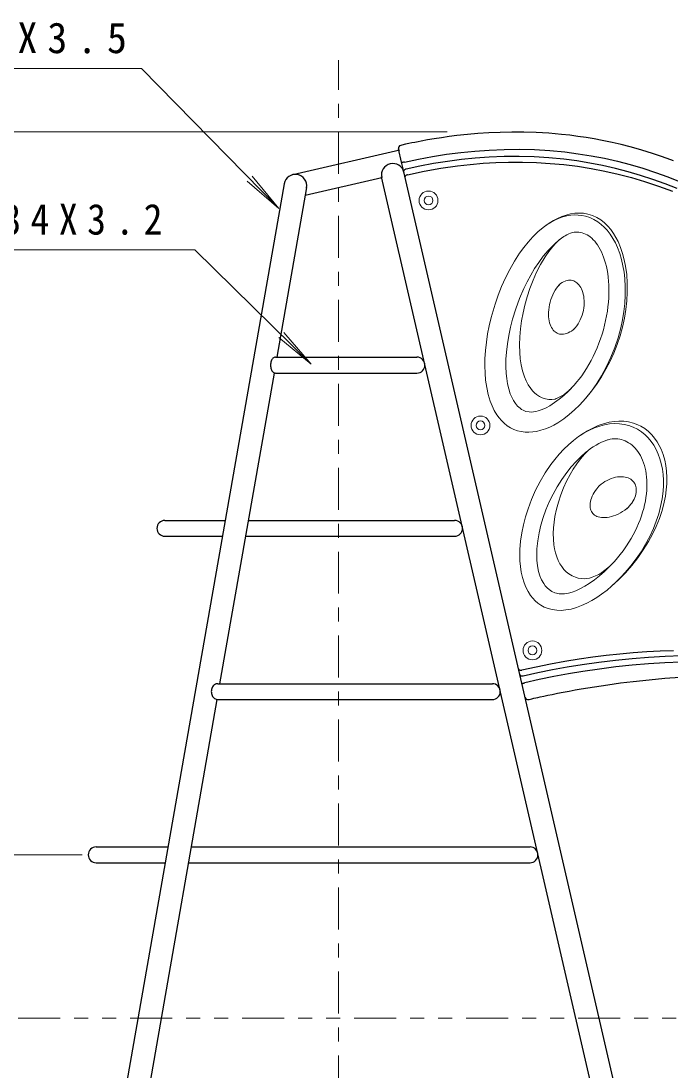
# Model space of a CAD drawing. Units: millimetres on the paper, scale 1:30. Extents: x -365 to 0, y -40 to 257.
# Drawn here: x -312.3 to -265.8, y 75.4 to 150.4 of the extents above; entities that cross this region are included whole.
import ezdxf

# ---------------------------------------------------------------- set-up
doc = ezdxf.new("R2010")
doc.units = ezdxf.units.MM
doc.linetypes.add('USER2', pattern=[6, 3, -1, 1, -1])
doc.linetypes.add('USER3', pattern=[8, 3, -1, 1, -1, 1, -1])
doc.layers.add('LY_1', color=7, linetype='Continuous', lineweight=13)
doc.styles.add('ＭＳ ゴシック', font='')
doc.styles.get('ＭＳ ゴシック').set_extended_font_data('MS Gothic')

msp = doc.modelspace()

# ---------------------------------------------------------------- linework, layer by layer
at = {"layer": 'LY_1', "linetype": 'USER2'}
msp.add_line((-289.601, 67.465), (-289.601, 147.58), dxfattribs=at)
at = {"layer": 'LY_1'}
for p, q in [((-345.675, 146.993), (-303.666, 146.993)), ((-303.666, 146.993), (-293.857, 136.988)), ((-281.841, 142.465), (-348.483, 142.465)), ((-284.849, 139.225), (-284.942, 139.626)), ((-293.857, 136.988), (-296.136, 138.939)), ((-293.857, 136.988), (-295.762, 139.305)), ((-273.922, 134.663), (-273.929, 134.657)), ((-332.889, 134.026), (-299.874, 134.026)), ((-299.874, 134.026), (-291.56, 125.859)), ((-273.861, 131.502), (-273.869, 131.495)), ((-291.56, 125.859), (-293.875, 127.767)), ((-291.56, 125.859), (-293.508, 128.14)), ((-272.86, 128.286), (-272.852, 128.294)), ((-273.061, 124.053), (-273.052, 124.063)), ((-273.964, 123.43), (-274.036, 123.404)), ((-271.063, 117.053), (-270.992, 117.143)), ((-269.015, 115.518), (-269.006, 115.526)), ((-307.916, 90.798), (-318.483, 90.798))]:
    msp.add_line(p, q, dxfattribs=at)
at = {"layer": 'LY_1', "lineweight": 25}
for p, q in [((-292.864, 139.408), (-285.226, 141.171)), ((-285.095, 140.292), (-285.316, 141.247)), ((-284.942, 139.626), (-285.095, 140.292)), ((-269.471, 72.615), (-284.938, 139.609)), ((-291.976, 137.95), (-286.509, 139.212)), ((-271.133, 72.615), (-286.516, 139.244)), ((-293.479, 138.758), (-305.064, 72.615)), ((-291.883, 138.479), (-294.005, 126.365)), ((-294.106, 126.365), (-283.993, 126.365)), ((-294.204, 125.232), (-298.092, 103.032)), ((-294.106, 125.232), (-283.993, 125.232)), ((-302.007, 114.698), (-297.693, 114.698)), ((-296.048, 114.698), (-281.3, 114.698)), ((-302.007, 113.565), (-297.892, 113.565)), ((-296.247, 113.565), (-281.3, 113.565)), ((-298.219, 103.032), (-278.606, 103.032)), ((-298.29, 101.898), (-303.419, 72.615)), ((-298.219, 101.898), (-278.606, 101.898)), ((-306.916, 91.365), (-301.78, 91.365)), ((-300.135, 91.365), (-275.913, 91.365)), ((-306.916, 90.232), (-301.978, 90.232)), ((-300.334, 90.232), (-275.913, 90.232))]:
    msp.add_line(p, q, dxfattribs=at)
at = {"layer": 'LY_1', "linetype": 'USER3'}
msp.add_line((-312.483, 79.132), (-195.053, 79.132), dxfattribs=at)
at = {"layer": 'LY_1', "lineweight": 25}
for points in [[(-265.672, 140.402), (-266.11, 140.565), (-266.58, 140.73), (-267.08, 140.897), (-267.611, 141.065), (-268.173, 141.231), (-268.768, 141.395), (-269.396, 141.555), (-270.056, 141.708), (-270.751, 141.852), (-271.321, 141.959), (-271.911, 142.058), (-272.499, 142.145), (-273.081, 142.221), (-273.656, 142.284), (-274.573, 142.364), (-275.472, 142.417), (-276.351, 142.444), (-277.21, 142.449), (-278.048, 142.432), (-278.851, 142.397), (-279.633, 142.345), (-280.394, 142.278), (-281.133, 142.198), (-281.704, 142.125), (-282.246, 142.048), (-282.756, 141.968), (-283.235, 141.887), (-283.682, 141.806), (-283.919, 141.761), (-284.145, 141.716), (-284.361, 141.673), (-284.57, 141.629), (-284.801, 141.58), (-285.066, 141.522), (-285.156, 141.501)], [(-284.882, 140.307), (-283.886, 140.518), (-282.884, 140.704), (-281.877, 140.863), (-280.867, 140.994), (-279.856, 141.096), (-278.843, 141.169), (-277.757, 141.214), (-276.669, 141.222), (-275.584, 141.195), (-274.503, 141.131), (-273.429, 141.029), (-272.479, 140.908), (-271.535, 140.757), (-270.598, 140.577), (-269.67, 140.368), (-268.751, 140.131), (-267.843, 139.866), (-266.946, 139.573), (-266.059, 139.253), (-265.184, 138.907)], [(-265.398, 138.41), (-266.259, 138.752), (-267.132, 139.068), (-268.016, 139.358), (-268.909, 139.621), (-269.812, 139.855), (-270.725, 140.062), (-271.646, 140.241), (-272.574, 140.39), (-273.507, 140.511), (-274.563, 140.612), (-275.625, 140.676), (-276.691, 140.704), (-277.759, 140.696), (-278.827, 140.654), (-279.823, 140.583), (-280.818, 140.482), (-281.811, 140.353), (-282.801, 140.197), (-283.786, 140.015), (-284.766, 139.808)], [(-284.882, 140.307), (-284.923, 140.298), (-284.962, 140.291), (-284.998, 140.286), (-285.03, 140.283), (-285.057, 140.282), (-285.077, 140.283), (-285.09, 140.287), (-285.095, 140.292)], [(-284.766, 139.808), (-284.806, 139.796), (-284.843, 139.779), (-284.875, 139.759), (-284.903, 139.735), (-284.924, 139.708), (-284.938, 139.681), (-284.944, 139.653), (-284.942, 139.626)], [(-284.673, 139.406), (-283.488, 139.654), (-282.296, 139.865), (-281.099, 140.037), (-280.187, 140.14), (-279.272, 140.219), (-278.357, 140.273), (-277.442, 140.302), (-276.452, 140.305), (-275.463, 140.276), (-274.477, 140.217), (-273.495, 140.127), (-272.519, 140.005), (-271.544, 139.851), (-270.576, 139.665), (-269.615, 139.448), (-268.665, 139.201), (-267.726, 138.923), (-266.724, 138.589), (-265.735, 138.222)], [(-284.673, 139.406), (-284.713, 139.394), (-284.75, 139.378), (-284.783, 139.357), (-284.81, 139.333), (-284.831, 139.307), (-284.845, 139.28), (-284.851, 139.252), (-284.849, 139.225)], [(-294.106, 126.365), (-294.152, 126.36), (-294.197, 126.346), (-294.24, 126.322), (-294.281, 126.289), (-294.319, 126.248), (-294.354, 126.199), (-294.384, 126.143), (-294.409, 126.082), (-294.429, 126.015), (-294.444, 125.945), (-294.453, 125.872), (-294.456, 125.798), (-294.453, 125.724), (-294.444, 125.652), (-294.429, 125.581), (-294.409, 125.515), (-294.384, 125.453), (-294.354, 125.398), (-294.319, 125.349), (-294.281, 125.308), (-294.24, 125.275), (-294.197, 125.251), (-294.152, 125.236), (-294.106, 125.232)], [(-265.669, 105.377), (-266.62, 105.347), (-267.575, 105.298), (-268.534, 105.231), (-269.504, 105.144), (-270.476, 105.039), (-271.437, 104.918), (-272.399, 104.779), (-273.425, 104.612), (-274.451, 104.426), (-275.476, 104.221), (-276.498, 103.998)], [(-276.406, 103.597), (-275.356, 103.826), (-274.303, 104.037), (-273.249, 104.23), (-272.196, 104.403), (-271.002, 104.575), (-269.81, 104.722), (-268.622, 104.843), (-267.437, 104.937), (-266.257, 105.005), (-265.084, 105.045)], [(-265.119, 104.571), (-266.277, 104.523), (-267.442, 104.449), (-268.611, 104.349), (-269.783, 104.224), (-270.959, 104.074), (-272.138, 103.899), (-273.176, 103.726), (-274.216, 103.534), (-275.254, 103.324), (-276.289, 103.098)], [(-276.736, 104.084), (-276.726, 104.059), (-276.709, 104.037), (-276.684, 104.018), (-276.654, 104.004), (-276.618, 103.994), (-276.58, 103.99), (-276.539, 103.991), (-276.498, 103.998)], [(-276.644, 103.683), (-276.633, 103.658), (-276.616, 103.635), (-276.591, 103.617), (-276.561, 103.602), (-276.526, 103.593), (-276.487, 103.589), (-276.447, 103.59), (-276.406, 103.597)], [(-298.219, 103.032), (-298.281, 103.027), (-298.341, 103.012), (-298.4, 102.988), (-298.455, 102.956), (-298.507, 102.915), (-298.553, 102.866), (-298.594, 102.81), (-298.628, 102.748), (-298.656, 102.682), (-298.675, 102.612), (-298.687, 102.539), (-298.691, 102.465), (-298.687, 102.391), (-298.675, 102.318), (-298.656, 102.248), (-298.628, 102.182), (-298.594, 102.12), (-298.553, 102.064), (-298.507, 102.015), (-298.455, 101.974), (-298.4, 101.941), (-298.341, 101.918), (-298.281, 101.903), (-298.219, 101.898)], [(-276.49, 103.017), (-276.487, 103.024), (-276.477, 103.033), (-276.459, 103.043), (-276.434, 103.054), (-276.404, 103.066), (-276.368, 103.077), (-276.33, 103.088), (-276.289, 103.098)], [(-276.016, 101.903), (-275.987, 101.91), (-275.791, 101.954), (-275.634, 101.989), (-275.499, 102.019), (-275.355, 102.051), (-275.2, 102.084), (-274.934, 102.141), (-274.641, 102.203), (-274.322, 102.269), (-273.95, 102.343), (-273.547, 102.422), (-273.116, 102.504), (-272.681, 102.583), (-272.25, 102.659), (-271.299, 102.817), (-270.364, 102.959), (-269.447, 103.085), (-268.547, 103.195), (-267.404, 103.317), (-266.285, 103.415), (-265.19, 103.49)]]:
    msp.add_lwpolyline(points, dxfattribs=at)
at = {"layer": 'LY_1'}
for points in [[(-272.376, 122.937), (-271.944, 123.406), (-271.539, 123.9), (-271.161, 124.416), (-270.812, 124.951), (-270.49, 125.503), (-270.199, 126.068), (-269.93, 126.659), (-269.692, 127.264), (-269.485, 127.881), (-269.311, 128.507), (-269.17, 129.141), (-269.064, 129.779), (-268.996, 130.397), (-268.962, 131.019), (-268.965, 131.643), (-269.007, 132.264), (-269.091, 132.88), (-269.182, 133.328), (-269.299, 133.771), (-269.446, 134.205), (-269.625, 134.625), (-269.777, 134.922), (-269.949, 135.208), (-270.143, 135.48), (-270.358, 135.734), (-270.599, 135.968), (-270.864, 136.175), (-271.15, 136.35), (-271.454, 136.488), (-271.774, 136.587), (-272.103, 136.645), (-272.407, 136.662), (-272.713, 136.647), (-273.015, 136.602), (-273.333, 136.523), (-273.644, 136.416), (-273.947, 136.285), (-274.238, 136.133), (-274.614, 135.9), (-274.972, 135.638)], [(-274.972, 135.638), (-274.69, 135.841), (-274.396, 136.024), (-274.089, 136.185), (-273.829, 136.297), (-273.559, 136.39), (-273.284, 136.461), (-273.005, 136.507), (-272.739, 136.527), (-272.471, 136.522), (-272.204, 136.492), (-271.942, 136.437), (-271.637, 136.337), (-271.344, 136.201), (-271.069, 136.034), (-270.83, 135.853), (-270.608, 135.651), (-270.405, 135.43), (-270.185, 135.146), (-269.99, 134.843), (-269.817, 134.527), (-269.668, 134.2), (-269.507, 133.774), (-269.377, 133.337), (-269.274, 132.892), (-269.198, 132.442), (-269.145, 131.991), (-269.11, 131.399), (-269.11, 130.806), (-269.143, 130.212), (-269.209, 129.621), (-269.304, 129.034), (-269.428, 128.455), (-269.621, 127.745), (-269.855, 127.045), (-270.131, 126.359), (-270.446, 125.69), (-270.799, 125.042), (-271.146, 124.483), (-271.525, 123.943), (-271.935, 123.426), (-272.376, 122.937)], [(-274.972, 135.638), (-275.353, 135.316), (-275.712, 134.966), (-276.049, 134.592), (-276.364, 134.2), (-276.658, 133.793), (-277.024, 133.228), (-277.36, 132.642), (-277.666, 132.039), (-277.943, 131.421), (-278.192, 130.792), (-278.413, 130.154), (-278.626, 129.441), (-278.692, 129.19)], [(-273.411, 135.037), (-273.399, 135.045), (-273.275, 135.114), (-273.145, 135.175), (-273.016, 135.225), (-272.889, 135.263), (-272.766, 135.289), (-272.647, 135.303), (-272.532, 135.306), (-272.416, 135.299), (-272.299, 135.281), (-272.18, 135.253), (-272.061, 135.214), (-271.945, 135.165), (-271.832, 135.106), (-271.72, 135.037), (-271.609, 134.956), (-271.501, 134.865), (-271.394, 134.762), (-271.29, 134.648), (-271.188, 134.522), (-271.089, 134.384), (-270.993, 134.233), (-270.901, 134.071), (-270.814, 133.897), (-270.732, 133.712), (-270.655, 133.515), (-270.583, 133.304), (-270.517, 133.081), (-270.459, 132.847), (-270.408, 132.603), (-270.364, 132.349), (-270.33, 132.083), (-270.303, 131.807), (-270.285, 131.52), (-270.277, 131.221), (-270.279, 130.916), (-270.291, 130.605), (-270.313, 130.29), (-270.347, 129.97), (-270.39, 129.646), (-270.445, 129.319), (-270.51, 128.989), (-270.587, 128.658), (-270.673, 128.329), (-270.77, 128.003), (-270.877, 127.679), (-270.994, 127.359), (-271.121, 127.04), (-271.257, 126.726), (-271.402, 126.421), (-271.553, 126.124), (-271.712, 125.838), (-271.877, 125.562), (-272.047, 125.296), (-272.224, 125.041), (-272.405, 124.797)], [(-273.929, 134.657), (-274.047, 134.559), (-274.343, 134.28), (-274.621, 133.984), (-274.966, 133.573), (-275.287, 133.142), (-275.585, 132.694), (-275.861, 132.232), (-276.117, 131.758), (-276.352, 131.275), (-276.662, 130.561), (-276.932, 129.83), (-277.162, 129.086), (-277.313, 128.504), (-277.438, 127.916), (-277.536, 127.323), (-277.604, 126.726), (-277.637, 126.219), (-277.643, 125.71), (-277.62, 125.202), (-277.582, 124.834), (-277.522, 124.468), (-277.438, 124.107), (-277.326, 123.755), (-277.225, 123.511), (-277.104, 123.276), (-276.961, 123.056), (-276.806, 122.87), (-276.627, 122.709), (-276.524, 122.636), (-276.415, 122.574), (-276.203, 122.49), (-275.98, 122.447), (-275.841, 122.441), (-275.667, 122.451), (-275.495, 122.479), (-275.327, 122.523), (-275.042, 122.624), (-274.767, 122.751), (-274.501, 122.898), (-274.154, 123.119), (-273.821, 123.365), (-273.501, 123.63), (-273.196, 123.913), (-273.061, 124.053)], [(-274.036, 123.404), (-274.129, 123.375), (-274.353, 123.335), (-274.58, 123.335), (-274.813, 123.376), (-275.04, 123.452), (-275.248, 123.557), (-275.441, 123.687), (-275.596, 123.82), (-275.739, 123.967), (-275.868, 124.125), (-276.044, 124.391), (-276.193, 124.675), (-276.316, 124.97), (-276.448, 125.388), (-276.545, 125.817), (-276.611, 126.252), (-276.649, 126.69), (-276.665, 127.258), (-276.647, 127.828), (-276.597, 128.397), (-276.519, 128.963), (-276.413, 129.524), (-276.285, 130.078), (-276.117, 130.681), (-275.921, 131.278), (-275.696, 131.865), (-275.441, 132.437), (-275.155, 132.992), (-274.836, 133.526), (-274.57, 133.915), (-274.28, 134.284), (-274.096, 134.488), (-273.9, 134.681), (-273.786, 134.778)], [(-273.924, 134.667), (-273.834, 134.743), (-273.663, 134.872), (-273.495, 134.986), (-273.411, 135.037)], [(-274.171, 128.212), (-274.191, 128.23), (-274.258, 128.303), (-274.32, 128.386), (-274.376, 128.479), (-274.428, 128.582), (-274.475, 128.698), (-274.515, 128.822), (-274.548, 128.956), (-274.572, 129.098), (-274.587, 129.249), (-274.594, 129.409), (-274.591, 129.578), (-274.578, 129.755), (-274.555, 129.939), (-274.521, 130.124), (-274.477, 130.306), (-274.424, 130.485), (-274.36, 130.659), (-274.287, 130.827), (-274.206, 130.989), (-274.116, 131.144), (-274.019, 131.291), (-273.916, 131.427), (-273.816, 131.541)], [(-273.871, 131.498), (-273.832, 131.536), (-273.727, 131.62), (-273.622, 131.692), (-273.515, 131.751), (-273.415, 131.795), (-273.403, 131.8)], [(-273.403, 131.8), (-273.356, 131.816), (-273.256, 131.844), (-273.157, 131.859), (-273.061, 131.864), (-272.968, 131.858), (-272.879, 131.842), (-272.794, 131.815), (-272.714, 131.779), (-272.636, 131.733), (-272.561, 131.677), (-272.488, 131.61), (-272.418, 131.533), (-272.354, 131.446), (-272.293, 131.35), (-272.235, 131.239), (-272.185, 131.121), (-272.142, 130.995), (-272.106, 130.86), (-272.078, 130.717), (-272.059, 130.566), (-272.049, 130.406), (-272.047, 130.238), (-272.056, 130.063), (-272.075, 129.886), (-272.104, 129.71), (-272.144, 129.536), (-272.194, 129.366), (-272.253, 129.199), (-272.322, 129.039), (-272.4, 128.884), (-272.486, 128.736), (-272.579, 128.598), (-272.678, 128.471), (-272.781, 128.357), (-272.85, 128.291)], [(-278.692, 129.19), (-278.828, 128.613), (-278.942, 128.029), (-279.032, 127.44), (-279.096, 126.848), (-279.133, 126.254), (-279.142, 125.741), (-279.128, 125.226), (-279.085, 124.711), (-279.011, 124.202), (-278.901, 123.701), (-278.753, 123.211), (-278.623, 122.88), (-278.469, 122.559), (-278.288, 122.253), (-278.131, 122.034), (-277.955, 121.828), (-277.762, 121.638), (-277.552, 121.47), (-277.319, 121.322), (-277.071, 121.201), (-276.811, 121.109), (-276.543, 121.046), (-276.269, 121.013), (-275.994, 121.006), (-275.723, 121.024), (-275.454, 121.065)], [(-272.77, 128.369), (-272.833, 128.317), (-272.948, 128.235), (-273.065, 128.164), (-273.182, 128.107), (-273.296, 128.062), (-273.406, 128.031), (-273.511, 128.012), (-273.554, 128.009)], [(-273.554, 128.01), (-273.619, 128.004), (-273.713, 128.007), (-273.802, 128.02), (-273.889, 128.044), (-273.972, 128.077), (-274.052, 128.119), (-274.126, 128.17), (-274.172, 128.211)], [(-272.406, 124.798), (-272.567, 124.596), (-272.764, 124.365), (-272.967, 124.144), (-273.049, 124.06)], [(-272.959, 124.152), (-273.099, 124.016), (-273.299, 123.841), (-273.51, 123.681), (-273.729, 123.543), (-273.964, 123.43)], [(-275.454, 121.065), (-275.131, 121.141), (-274.813, 121.246), (-274.51, 121.371), (-274.216, 121.515), (-273.931, 121.677), (-273.509, 121.956), (-273.107, 122.264), (-272.733, 122.59), (-272.376, 122.937)], [(-270.092, 109.99), (-269.585, 110.456), (-269.102, 110.953), (-268.645, 111.476), (-268.216, 112.023), (-267.818, 112.594), (-267.453, 113.184), (-267.163, 113.717), (-266.901, 114.266), (-266.671, 114.831), (-266.478, 115.407), (-266.323, 115.993), (-266.237, 116.431), (-266.175, 116.875), (-266.14, 117.321), (-266.133, 117.767), (-266.158, 118.211), (-266.209, 118.613), (-266.289, 119.011), (-266.401, 119.402), (-266.545, 119.779), (-266.679, 120.057), (-266.834, 120.325), (-267.011, 120.578), (-267.208, 120.815), (-267.451, 121.052), (-267.719, 121.263), (-268.008, 121.441), (-268.204, 121.537), (-268.53, 121.659), (-268.869, 121.742), (-269.215, 121.787), (-269.563, 121.795), (-269.911, 121.769), (-270.255, 121.713), (-270.657, 121.61), (-271.05, 121.471), (-271.431, 121.303), (-271.798, 121.109), (-272.127, 120.908), (-272.445, 120.691)], [(-272.445, 120.691), (-272.335, 120.766), (-272.004, 120.973), (-271.659, 121.158), (-271.302, 121.317), (-270.934, 121.446), (-270.59, 121.535), (-270.237, 121.594), (-269.882, 121.62), (-269.527, 121.61), (-269.191, 121.565), (-268.862, 121.484), (-268.545, 121.369), (-268.243, 121.219), (-267.959, 121.036), (-267.697, 120.825), (-267.466, 120.594), (-267.257, 120.343), (-267.073, 120.074), (-266.899, 119.763), (-266.751, 119.438), (-266.63, 119.102), (-266.535, 118.758), (-266.457, 118.371), (-266.407, 117.979), (-266.383, 117.583), (-266.383, 117.186), (-266.407, 116.791), (-266.474, 116.243), (-266.58, 115.699), (-266.722, 115.162), (-266.896, 114.634), (-267.099, 114.118), (-267.36, 113.552), (-267.653, 113.001), (-267.976, 112.465), (-268.328, 111.947), (-268.705, 111.449), (-269.106, 110.973), (-269.421, 110.632), (-269.75, 110.303), (-270.092, 109.99)], [(-272.445, 120.691), (-272.814, 120.408), (-273.166, 120.103), (-273.5, 119.78), (-273.826, 119.429), (-274.133, 119.063), (-274.424, 118.684), (-274.823, 118.098), (-275.185, 117.49), (-275.515, 116.851), (-275.807, 116.194), (-276.056, 115.532)], [(-271.955, 119.545), (-271.794, 119.677), (-271.592, 119.829), (-271.392, 119.966), (-271.193, 120.088), (-270.996, 120.197), (-270.804, 120.29), (-270.618, 120.369), (-270.437, 120.433), (-270.375, 120.451)], [(-270.375, 120.451), (-270.333, 120.464), (-270.19, 120.499), (-270.049, 120.521), (-269.91, 120.533), (-269.772, 120.534), (-269.637, 120.525), (-269.506, 120.505), (-269.378, 120.475), (-269.249, 120.435), (-269.121, 120.384), (-268.993, 120.322), (-268.867, 120.249), (-268.744, 120.167), (-268.624, 120.074), (-268.509, 119.972), (-268.401, 119.862), (-268.3, 119.744), (-268.205, 119.617), (-268.111, 119.477), (-268.024, 119.327), (-267.943, 119.168), (-267.869, 118.999), (-267.801, 118.821), (-267.741, 118.634), (-267.689, 118.438), (-267.645, 118.233), (-267.609, 118.02), (-267.582, 117.798), (-267.565, 117.572), (-267.557, 117.339), (-267.56, 117.101), (-267.572, 116.856), (-267.595, 116.604), (-267.628, 116.345), (-267.672, 116.082), (-267.726, 115.819), (-267.791, 115.555), (-267.866, 115.289), (-267.952, 115.021), (-268.049, 114.75), (-268.158, 114.476), (-268.277, 114.204), (-268.406, 113.934), (-268.545, 113.666), (-268.694, 113.401), (-268.851, 113.142), (-269.017, 112.888), (-269.018, 112.886)], [(-271.954, 119.544), (-272.266, 119.271), (-272.629, 118.909), (-272.971, 118.526), (-273.292, 118.126), (-273.647, 117.628), (-273.974, 117.11), (-274.272, 116.574), (-274.54, 116.022), (-274.778, 115.458), (-274.972, 114.918), (-275.137, 114.367), (-275.27, 113.807), (-275.366, 113.24), (-275.422, 112.67), (-275.435, 112.263), (-275.422, 111.855), (-275.378, 111.449), (-275.299, 111.051), (-275.209, 110.747), (-275.089, 110.454), (-274.935, 110.179), (-274.824, 110.025), (-274.698, 109.882), (-274.557, 109.755), (-274.36, 109.623), (-274.146, 109.526), (-274.032, 109.491), (-273.84, 109.455), (-273.644, 109.443), (-273.45, 109.452), (-273.17, 109.499), (-272.897, 109.576), (-272.632, 109.676), (-272.307, 109.828), (-271.992, 110.002), (-271.687, 110.194), (-271.309, 110.46), (-270.946, 110.748), (-270.596, 111.054), (-270.26, 111.377), (-270.209, 111.431)], [(-270.04, 111.607), (-270.221, 111.428), (-270.574, 111.133), (-270.784, 110.982), (-271.004, 110.845), (-271.233, 110.727), (-271.472, 110.633), (-271.659, 110.58), (-271.852, 110.546), (-272.046, 110.533), (-272.258, 110.543), (-272.469, 110.578), (-272.674, 110.637), (-272.915, 110.741), (-273.14, 110.877), (-273.329, 111.028), (-273.499, 111.201), (-273.653, 111.397), (-273.787, 111.608), (-273.901, 111.83), (-274.009, 112.099), (-274.095, 112.376), (-274.161, 112.659), (-274.208, 112.945), (-274.246, 113.348), (-274.255, 113.755), (-274.238, 114.162), (-274.198, 114.567), (-274.138, 114.969), (-274.029, 115.494), (-273.889, 116.013), (-273.72, 116.524), (-273.523, 117.025), (-273.298, 117.514), (-273.048, 117.988), (-272.82, 118.372), (-272.572, 118.743), (-272.304, 119.1), (-272.014, 119.438), (-271.806, 119.653), (-271.718, 119.734)], [(-270.992, 117.143), (-270.964, 117.17), (-270.835, 117.279), (-270.699, 117.38), (-270.558, 117.471), (-270.412, 117.554), (-270.262, 117.626), (-270.109, 117.689), (-269.955, 117.74), (-269.803, 117.778), (-269.655, 117.805), (-269.513, 117.819), (-269.376, 117.823), (-269.245, 117.815), (-269.122, 117.797), (-269.004, 117.769), (-268.907, 117.736), (-268.808, 117.692), (-268.716, 117.64), (-268.633, 117.58), (-268.559, 117.514), (-268.496, 117.443), (-268.444, 117.369), (-268.417, 117.32)], [(-268.416, 117.321), (-268.395, 117.281), (-268.367, 117.209), (-268.344, 117.126), (-268.328, 117.031), (-268.32, 116.926), (-268.32, 116.813), (-268.331, 116.697), (-268.352, 116.579), (-268.384, 116.458), (-268.426, 116.336), (-268.478, 116.217), (-268.54, 116.1), (-268.613, 115.984), (-268.627, 115.963)], [(-271.563, 116.165), (-271.561, 116.171), (-271.519, 116.299), (-271.466, 116.431), (-271.4, 116.567), (-271.323, 116.702), (-271.236, 116.835), (-271.138, 116.965), (-271.064, 117.053)], [(-271.553, 115.39), (-271.568, 115.425), (-271.593, 115.505), (-271.61, 115.596), (-271.62, 115.697), (-271.62, 115.806), (-271.611, 115.923), (-271.592, 116.044), (-271.563, 116.165)], [(-268.909, 115.615), (-268.99, 115.548), (-269.138, 115.436), (-269.296, 115.33), (-269.456, 115.236), (-269.617, 115.153), (-269.778, 115.081), (-269.94, 115.022), (-270.101, 114.974), (-270.261, 114.937), (-270.403, 114.914), (-270.551, 114.9), (-270.689, 114.899), (-270.817, 114.908), (-270.936, 114.927), (-271.034, 114.951), (-271.132, 114.987), (-271.223, 115.03), (-271.304, 115.081), (-271.374, 115.137), (-271.433, 115.198), (-271.484, 115.265), (-271.527, 115.339), (-271.55, 115.391)], [(-268.625, 115.961), (-268.701, 115.856), (-268.8, 115.734), (-268.911, 115.614), (-269.004, 115.524)], [(-276.056, 115.532), (-276.235, 114.966), (-276.385, 114.388), (-276.504, 113.802), (-276.589, 113.21), (-276.637, 112.615), (-276.646, 112.212), (-276.634, 111.808), (-276.599, 111.404), (-276.539, 111.004), (-276.451, 110.611), (-276.332, 110.228), (-276.207, 109.919), (-276.056, 109.621), (-275.877, 109.34), (-275.721, 109.142), (-275.547, 108.957), (-275.356, 108.79), (-275.151, 108.644), (-274.893, 108.503), (-274.618, 108.395), (-274.333, 108.321), (-274.007, 108.277), (-273.678, 108.271), (-273.35, 108.298), (-272.98, 108.365)], [(-269.019, 112.886), (-269.076, 112.801), (-269.268, 112.533), (-269.467, 112.272), (-269.674, 112.017), (-269.888, 111.77), (-270.108, 111.532), (-270.209, 111.431)], [(-272.98, 108.365), (-272.599, 108.471), (-272.227, 108.61), (-271.867, 108.774), (-271.503, 108.969), (-271.15, 109.185), (-270.809, 109.419), (-270.408, 109.725), (-270.092, 109.99)]]:
    msp.add_lwpolyline(points, dxfattribs=at)
for centre, radius in [((-283.166, 137.565), 0.672), ((-283.166, 137.565), 0.317), ((-279.454, 121.488), 0.672), ((-279.454, 121.488), 0.317), ((-275.741, 105.411), 0.672), ((-275.741, 105.411), 0.317)]:
    msp.add_circle(centre, radius, dxfattribs=at)
at = {"layer": 'LY_1', "lineweight": 25}
for centre, radius, start, end in [((-285.11, 141.295), 0.212, 102.82814, 193), ((-285.719, 139.394), 0.81, 13, 193), ((-292.681, 138.618), 0.81, 350.06589, 170.06589), ((-283.993, 125.798), 0.567, 270, 90), ((-302.007, 114.132), 0.567, 90, 270), ((-281.3, 114.132), 0.567, 270, 90), ((-278.606, 102.465), 0.567, 270, 90), ((-276.063, 102.109), 0.212, 192.99999, 282.95517), ((-306.916, 90.798), 0.567, 90, 270), ((-275.913, 90.798), 0.567, 270, 90)]:
    msp.add_arc(centre, radius, start, end, dxfattribs=at)

# ---------------------------------------------------------------- texts
at = {"layer": 'LY_1', "char_height": 2.199, "attachment_point": 7, "style": 'ＭＳ ゴシック'}
for s, insert in [('\\T1.5;\\W0.95;フレーム：φ48.6X3.5', (-345.675, 147.493)), ('\\T1.5;\\W0.9;ループ：φ34X3.2', (-332.889, 134.526))]:
    msp.add_mtext(s, dxfattribs=dict(at, insert=insert))

doc.saveas('drawing.dxf')
